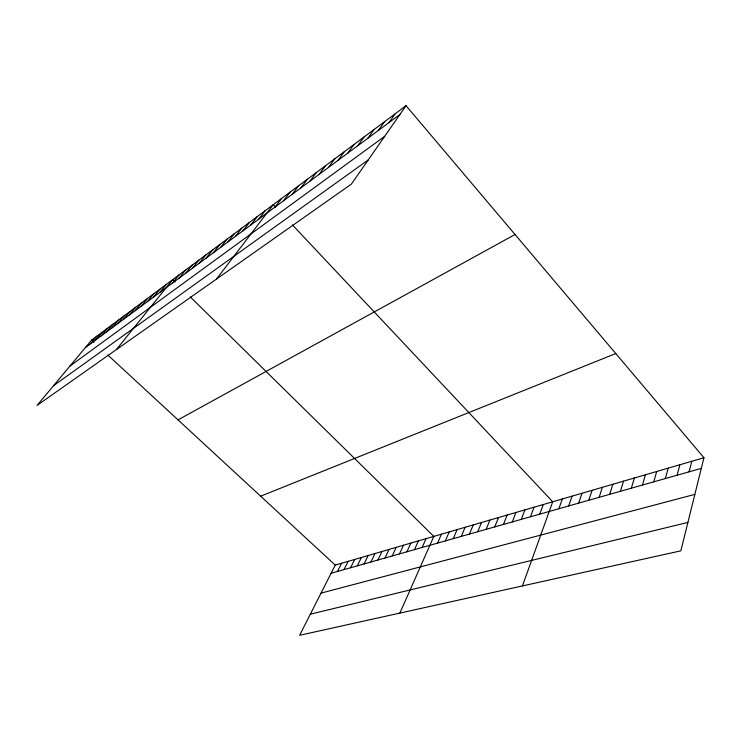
<?xml version="1.0" encoding="UTF-8"?>
<svg xmlns="http://www.w3.org/2000/svg" width="741" height="741" viewBox="0 0 741 741"><rect width="100%" height="100%" fill="white"/><g stroke="black" fill="none" stroke-linecap="round" stroke-linejoin="round"><path stroke-width="1.11" d="M703.95 457.734L680.849 550.832L299.614 635.306L335.256 565.105L703.95 457.734L406.031 105.694L91.634 340.082L37.05 405.438L351.401 184.074L406.031 105.694M689.084 471.832L691.798 461.273M677.079 475.231L679.877 464.746M665.316 478.566L668.178 468.155M653.766 481.835L656.702 471.498M642.438 485.049L645.439 474.777M631.313 488.199L634.379 477.991M620.393 491.292L623.524 481.159M609.676 494.33L612.863 484.262M599.145 497.313L602.387 487.309M588.808 500.249L592.105 490.301M578.656 503.13L582 493.247M568.671 505.955L572.071 496.137M558.871 508.734L562.317 498.98M522.424 585.936L552.721 501.777L292.417 224.903M539.763 514.143L543.292 504.519M530.454 516.783L534.02 507.224M521.293 519.376L524.906 509.873M512.29 521.933L515.94 512.485M503.445 524.443L507.122 515.051M494.729 526.907L498.452 517.579M486.17 529.333L489.912 520.062M477.741 531.723L481.511 522.507M469.442 534.076L473.249 524.915M461.282 536.382L465.116 527.286M453.251 538.661L457.104 529.62M445.341 540.902L449.222 531.918M437.551 543.107L441.46 534.178M399.881 613.085L433.818 536.401L190.28 296.919M422.111 547.488L426.066 538.661M414.451 549.655L418.433 540.884M406.92 551.795L410.912 543.07M399.501 553.898L403.512 545.228M392.193 555.963L396.222 547.349M384.987 558.01L389.044 549.442M377.901 560.011L381.967 551.499M370.917 561.993L374.992 553.527M364.035 563.947L368.129 555.528M357.255 565.865L361.367 557.501M350.576 567.754L354.698 559.436M343.991 569.625L348.122 561.354M337.507 571.459L341.647 563.243M388.96 122.617L395.166 113.79M378.299 130.518L384.542 121.709M367.879 138.243L374.159 129.453M357.69 145.792L363.998 137.029M347.714 153.183L354.05 144.439M337.961 160.417L344.315 151.701M328.411 167.494L334.793 158.806M319.056 174.422L325.466 165.752M309.905 181.202L316.333 172.57M300.939 187.853L307.385 179.239M292.158 194.355L298.614 185.778M283.553 200.737L290.018 192.178M275.124 206.989L281.599 198.458M216.483 279.088L273.346 204.618L275.55 206.961M258.748 219.114L265.25 210.648M250.801 225.005L257.303 216.567M243.011 230.784L249.513 222.374M235.369 236.444L241.872 228.071M227.867 242.001L234.378 233.665M220.503 247.457L227.015 239.148M213.278 252.811L219.79 244.539M206.183 258.072L212.695 249.828M199.227 263.231L205.729 255.015M192.382 268.298L198.894 260.119M185.667 273.272L192.169 265.13M179.072 278.162L185.574 270.048M172.597 282.969L179.081 274.883M159.778 292.463L166.253 284.451M116.365 349.585L172.709 279.635L175.117 282.006M153.443 297.16L159.908 289.175M147.227 301.772L153.683 293.825M141.105 306.302L147.552 298.391M135.103 310.757L141.54 302.874M123.386 319.436L129.795 311.628M129.193 315.129L135.622 307.293M117.671 323.669L124.071 315.898M112.058 327.828L118.449 320.093M101.1 335.951L107.464 328.282M106.528 331.922L112.91 324.215M95.756 339.915L102.101 332.274M90.495 343.815L96.83 336.21M85.317 347.649L399.862 114.54M69.932 366.073L384.69 136.316M53.528 385.709L368.231 159.926M178.035 419.878L515.041 234.508M260.647 496.192L615.771 353.54M331.107 573.275L701.31 468.368M321.029 593.124L694.854 494.395M310.331 614.206L687.898 522.414M91.634 340.082L94.07 342.333M107.834 355.041L335.256 565.105"/></g></svg>
